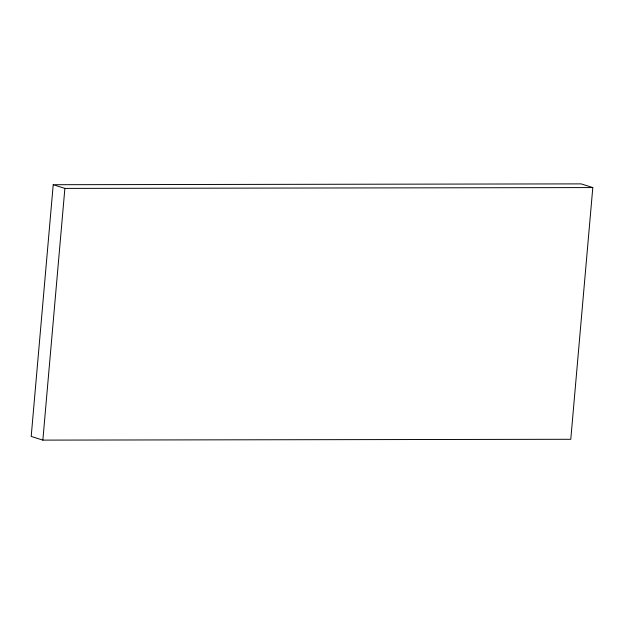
<?xml version="1.0" encoding="UTF-8"?>
<svg xmlns="http://www.w3.org/2000/svg" width="624" height="624" viewBox="0 0 624 624"><rect width="100%" height="100%" fill="white"/><g stroke="black" fill="none" stroke-linecap="round" stroke-linejoin="round"><path stroke-width="0.94" d="M53.219 184.712L31.2 436.426L42.853 440.115L570.781 439.288L592.8 187.574L581.147 183.885L53.219 184.712L64.88 188.401L592.8 187.574M42.853 440.115L64.88 188.401"/></g></svg>
